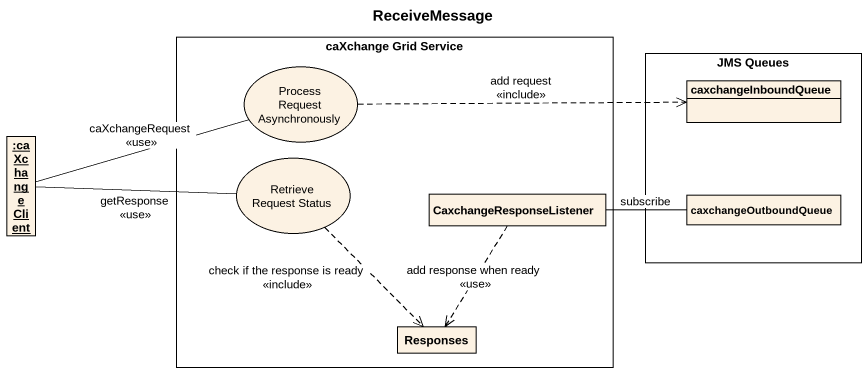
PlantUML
@startuml
title ReceiveMessage
allowmixing
hide circle
hide empty members
rectangle "caXchange Grid Service" as caXchange_Grid_Service {
  usecase "Process Request Asynchronously" as Process_Request
  usecase "Retrieve Request Status" as Retrieve_Request_Status
  class CaxchangeResponseListener
  class Responses
}
rectangle "JMS Queues" as JMS_Queues {
  class caxchangeInboundQueue
  class caxchangeOutboundQueue
}
object ":caXchange Client" as caXchange_Client
Process_Request .right.> caxchangeInboundQueue : add request\n<<include>>
caXchange_Client -right- Process_Request : caXchangeRequest\n<<use>>
caXchange_Client -right- Retrieve_Request_Status : getResponse\n<<use>>
Retrieve_Request_Status ..> Responses : check if the response is ready\n<<include>>
CaxchangeResponseListener -right- caxchangeOutboundQueue : subscribe
CaxchangeResponseListener ..> Responses : add response when ready\n<<use>>
@enduml
